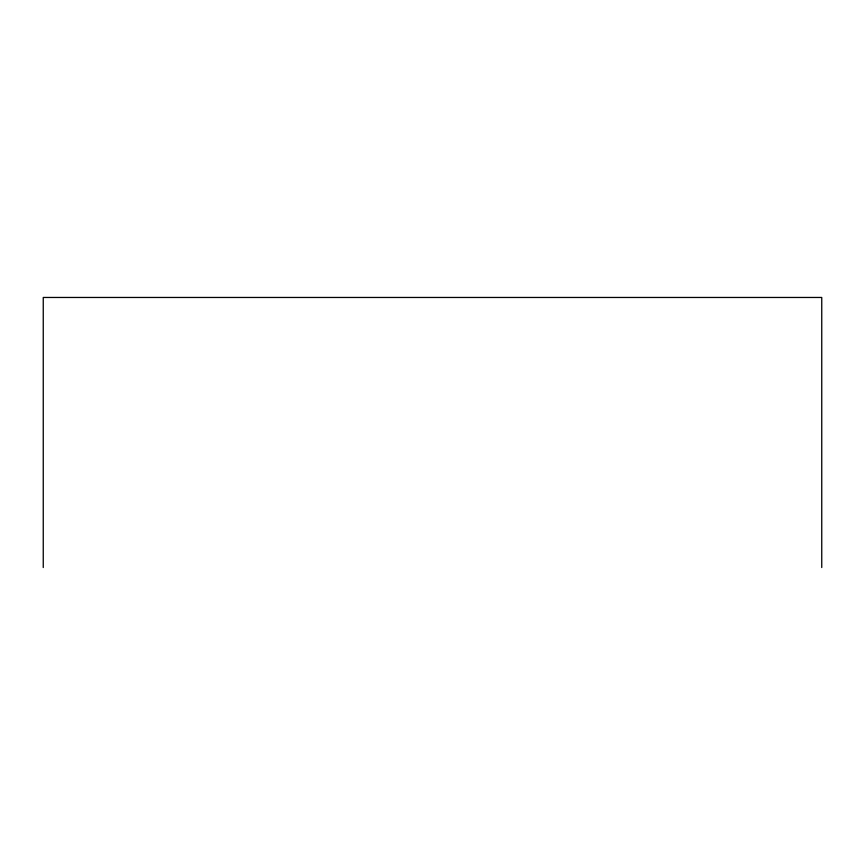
<?xml version="1.0" encoding="UTF-8"?>
<svg xmlns="http://www.w3.org/2000/svg" width="865" height="865" viewBox="0 0 865 865"><rect width="100%" height="100%" fill="white"/><g stroke="black" fill="none" stroke-linecap="round" stroke-linejoin="round"><path stroke-width="1.3" d="M821.75 567.537L821.75 297.463L43.25 297.463L43.25 567.537"/></g></svg>
